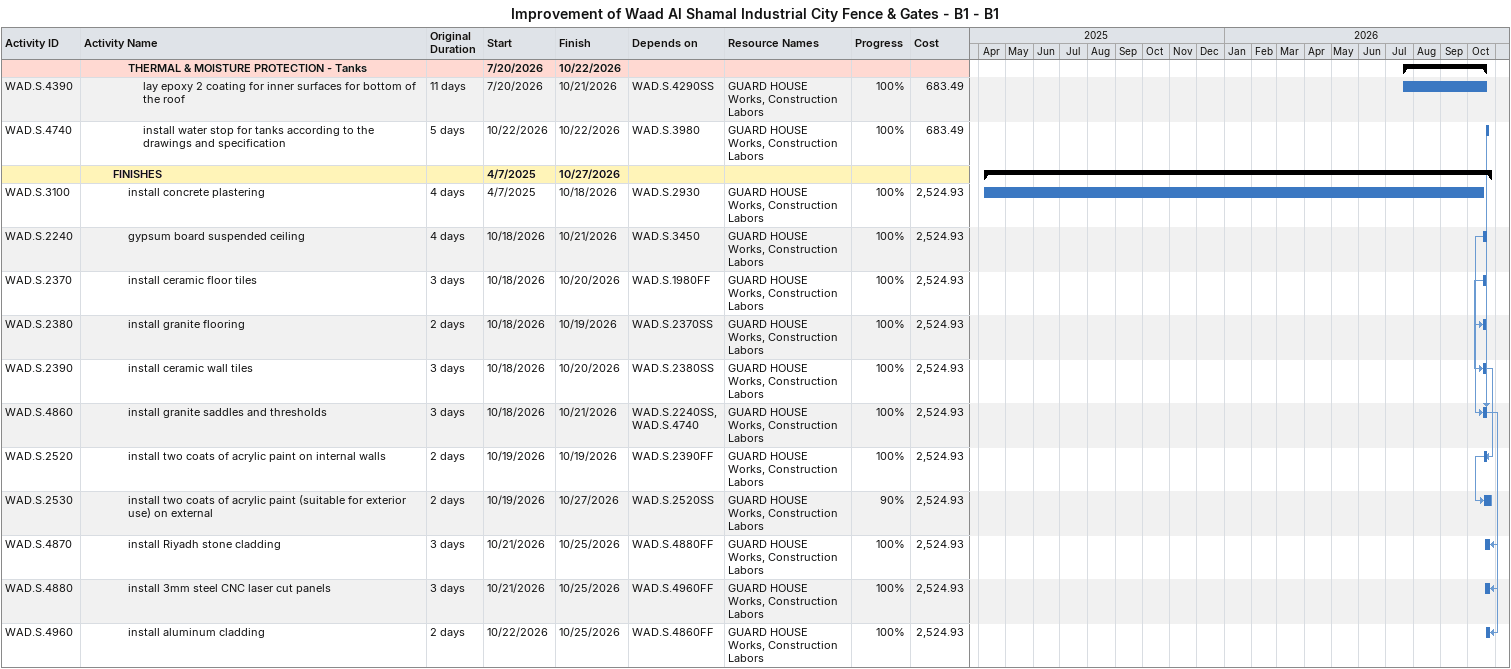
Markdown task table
Improvement of Waad Al Shamal Industrial City Fence & Gates - B1 - B1

| ID | Level | Task | Original duration | Start | Finish | Predecessors | Resources | % complete | Cost |
|---|---|---|---|---|---|---|---|---|---|
|  | 4 | **THERMAL & MOISTURE PROTECTION - Tanks** |  | 2026-07-20 | 2026-10-22 |  |  |  |  |
| WAD.S.4390 | 5 | lay epoxy 2 coating for inner surfaces for bottom of the roof | 11d | 2026-07-20 | 2026-10-21 | WAD.S.4290SS | GUARD HOUSE Works, Construction Labors | 100 | 683.49 |
| WAD.S.4740 | 5 | install water stop for tanks according to the drawings and specification | 5d | 2026-10-22 | 2026-10-22 | WAD.S.3980 | GUARD HOUSE Works, Construction Labors | 100 | 683.49 |
|  | 3 | **FINISHES** |  | 2025-04-07 | 2026-10-27 |  |  |  |  |
| WAD.S.3100 | 4 | install concrete plastering | 4d | 2025-04-07 | 2026-10-18 | WAD.S.2930 | GUARD HOUSE Works, Construction Labors | 100 | 2524.93 |
| WAD.S.2240 | 4 | gypsum board suspended ceiling | 4d | 2026-10-18 | 2026-10-21 | WAD.S.3450 | GUARD HOUSE Works, Construction Labors | 100 | 2524.93 |
| WAD.S.2370 | 4 | install ceramic floor tiles | 3d | 2026-10-18 | 2026-10-20 | WAD.S.1980FF | GUARD HOUSE Works, Construction Labors | 100 | 2524.93 |
| WAD.S.2380 | 4 | install granite flooring | 2d | 2026-10-18 | 2026-10-19 | WAD.S.2370SS | GUARD HOUSE Works, Construction Labors | 100 | 2524.93 |
| WAD.S.2390 | 4 | install ceramic wall tiles | 3d | 2026-10-18 | 2026-10-20 | WAD.S.2380SS | GUARD HOUSE Works, Construction Labors | 100 | 2524.93 |
| WAD.S.4860 | 4 | install granite saddles and thresholds | 3d | 2026-10-18 | 2026-10-21 | WAD.S.2240SS, WAD.S.4740 | GUARD HOUSE Works, Construction Labors | 100 | 2524.93 |
| WAD.S.2520 | 4 | install two coats of acrylic paint on internal walls | 2d | 2026-10-19 | 2026-10-19 | WAD.S.2390FF | GUARD HOUSE Works, Construction Labors | 100 | 2524.93 |
| WAD.S.2530 | 4 | install two coats of acrylic paint (suitable for exterior use) on external | 2d | 2026-10-19 | 2026-10-27 | WAD.S.2520SS | GUARD HOUSE Works, Construction Labors | 90 | 2524.93 |
| WAD.S.4870 | 4 | install Riyadh stone cladding | 3d | 2026-10-21 | 2026-10-25 | WAD.S.4880FF | GUARD HOUSE Works, Construction Labors | 100 | 2524.93 |
| WAD.S.4880 | 4 | install 3mm steel CNC laser cut panels | 3d | 2026-10-21 | 2026-10-25 | WAD.S.4960FF | GUARD HOUSE Works, Construction Labors | 100 | 2524.93 |
| WAD.S.4960 | 4 | install aluminum cladding | 2d | 2026-10-22 | 2026-10-25 | WAD.S.4860FF | GUARD HOUSE Works, Construction Labors | 100 | 2524.93 |
